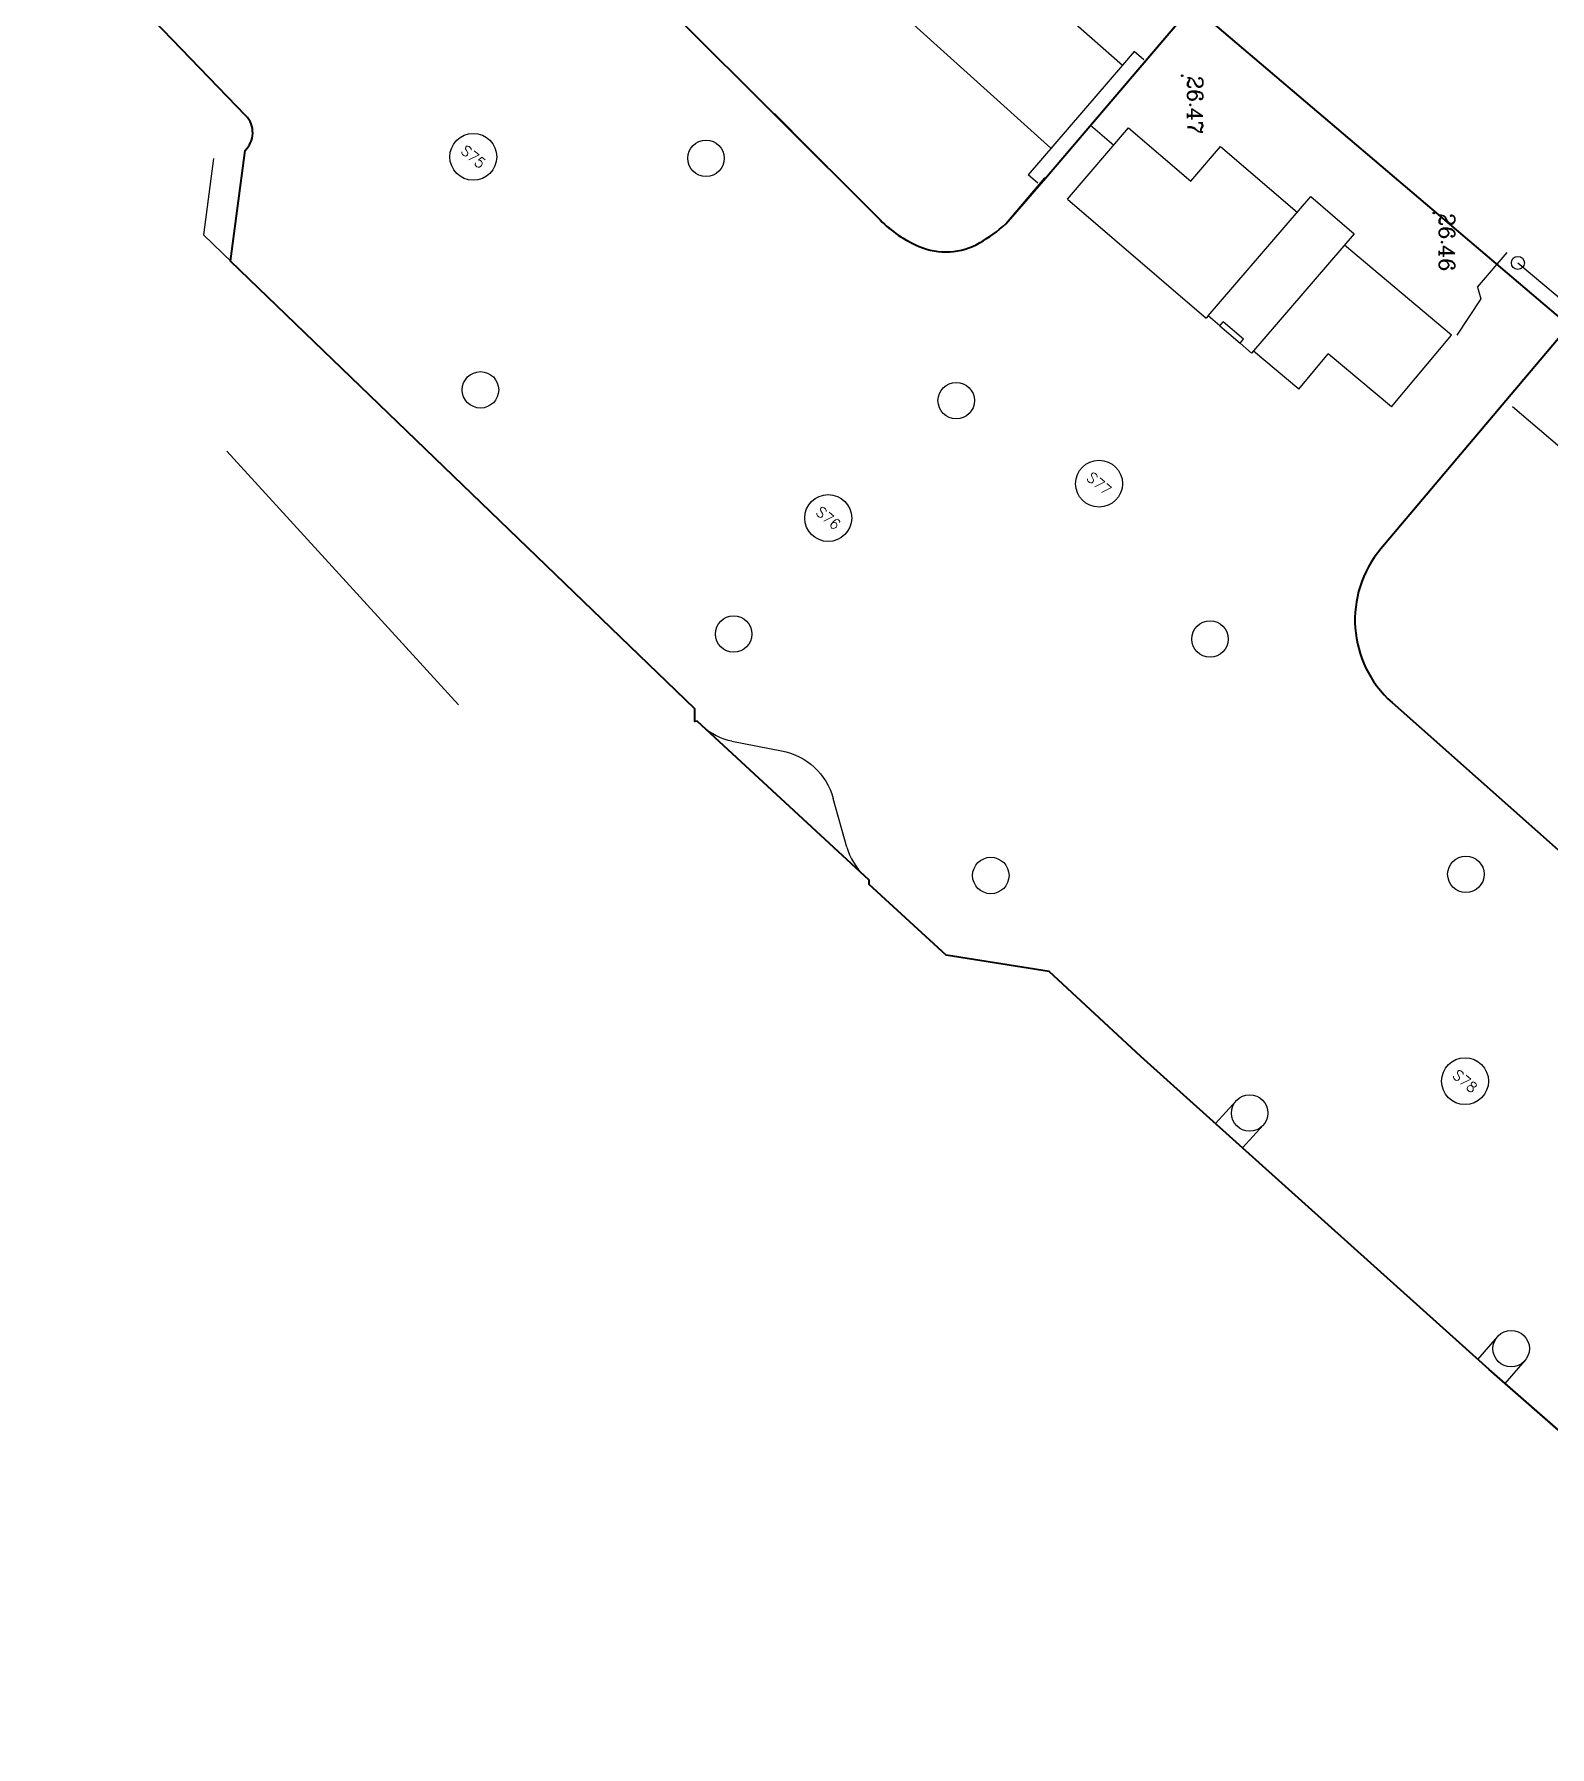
# Model space of a CAD drawing. Header units: metres. Extents: x 1653773 to 1654374, y 8182561 to 8183166.
# Drawn here: x 1653938.76 to 1653967.85, y 8182835.41 to 8182868.29 of the extents above; entities that cross this region are included whole.
import ezdxf
from ezdxf.enums import TextEntityAlignment as Align

# ---------------------------------------------------------------- set-up
doc = ezdxf.new("R2010")
doc.units = ezdxf.units.M
doc.header["$LTSCALE"] = 2
doc.header["$PDMODE"] = 32
doc.header["$PDSIZE"] = 0.03
for name, color, linetype in [('TOP4R-ALTIT-_-E', 1, 'Continuous'), ('TOP4R-BATIS-_-E', 1, 'Continuous'), ('TOP4R-BATIS-RPT-E', 8, 'Continuous'), ('TOP4R-EQUIP-_-E', 3, 'Continuous'), ('TOP4R-SCAN-TRUEVIEW-E', 7, 'Continuous')]:
    doc.layers.add(name, color=color, linetype=linetype)
doc.layers.add('TOP4R-SURFACE-_-E', color=7, linetype='Continuous', lineweight=40)
doc.styles.add('Romanc 2', font='Romanc.shx', dxfattribs={"width": 0.99, "height": 0.5})

# ---------------------------------------------------------------- blocks, each defined once
blk = doc.blocks.new('TOPM-ALTIT-_-E')
at = {"color": 0}
blk.add_point((0, 0), dxfattribs=at)

msp = doc.modelspace()

# ---------------------------------------------------------------- linework, layer by layer
at = {"layer": 'TOP4R-BATIS-_-E'}
for p, q in [((1653958.166, 8182865.527), (1653964.651, 8182873.131)), ((1653938.756, 8182870.938), (1653942.819, 8182866.725)), ((1653952.963, 8182866.763), (1653949.073, 8182870.632)), ((1653952.968, 8182866.768), (1653952.963, 8182866.763)), ((1653952.968, 8182866.768), (1653955.022, 8182864.697)), ((1653942.529, 8182863.96), (1653942.803, 8182866.06)), ((1653942.2, 8182865.907), (1653942.007, 8182864.436)), ((1653957.406, 8182864.648), (1653958.156, 8182865.536)), ((1653958.166, 8182865.527), (1653958.156, 8182865.536)), ((1653961.291, 8182862.884), (1653963.26, 8182865.175)), ((1653963.26, 8182865.175), (1653964.094, 8182864.458)), ((1653942.007, 8182864.436), (1653951.44, 8182855.339)), ((1653964.094, 8182864.458), (1653962.125, 8182862.168)), ((1653961.516, 8182862.691), (1653961.291, 8182862.884)), ((1653961.516, 8182862.691), (1653961.582, 8182862.767)), ((1653961.969, 8182862.435), (1653961.582, 8182862.767)), ((1653961.516, 8182862.691), (1653961.903, 8182862.359)), ((1653961.903, 8182862.359), (1653961.969, 8182862.435)), ((1653962.125, 8182862.168), (1653961.903, 8182862.359)), ((1653946.902, 8182855.415), (1653942.456, 8182860.283)), ((1653951.437, 8182855.085), (1653951.44, 8182855.339)), ((1653964.822, 8182855.46), (1653980.95, 8182841.145)), ((1653951.485, 8182855.102), (1653951.437, 8182855.095)), ((1653951.485, 8182855.102), (1653951.59, 8182855.005)), ((1653951.485, 8182855.102), (1653954.787, 8182852.053)), ((1653952.148, 8182854.722), (1653953.102, 8182854.536)), ((1653954.356, 8182852.683), (1653954.095, 8182853.62)), ((1653954.787, 8182852.053), (1653954.682, 8182852.149)), ((1653954.787, 8182852.053), (1653954.782, 8182851.966)), ((1653956.265, 8182850.612), (1653954.782, 8182851.966)), ((1653956.265, 8182850.612), (1653958.238, 8182850.295)), ((1653958.238, 8182850.295), (1653960, 8182848.666)), ((1653966.683, 8182842.654), (1653960, 8182848.666)), ((1653961.827, 8182847.815), (1653961.433, 8182847.377)), ((1653962.347, 8182847.346), (1653961.953, 8182846.909)), ((1653966.844, 8182843.288), (1653966.46, 8182842.848)), ((1653967.371, 8182842.827), (1653966.988, 8182842.388)), ((1653971.792, 8182838.193), (1653966.683, 8182842.654))]:
    msp.add_line(p, q, dxfattribs=at)
at = {"layer": 'TOP4R-BATIS-_-E', "flags": 128}
msp.add_lwpolyline([(1653976.591, 8182855.586), (1653968.222, 8182862.694), (1653964.609, 8182858.413)], dxfattribs=at)
msp.add_lwpolyline([(1653953.102, 8182854.536, -0.28384), (1653954.095, 8182853.62)], format="xyb", dxfattribs=at)
at = {"layer": 'TOP4R-BATIS-_-E'}
for centre in [(1653951.653, 8182865.908), (1653947.322, 8182861.463), (1653956.455, 8182861.256), (1653952.182, 8182856.775), (1653961.328, 8182856.679), (1653957.119, 8182852.14), (1653966.239, 8182852.163), (1653962.087, 8182847.58), (1653967.108, 8182843.057)]:
    msp.add_circle(centre, 0.35, dxfattribs=at)
for centre, radius, start, end in [((1653942.483, 8182866.4), 0.467, 313.2965, 43.9625), ((1653956.667, 8182866.382), 2.355, 224.7639, 246.8398), ((1653955.443, 8182866.831), 2.936, 299.8712, 311.9704), ((1653956.255, 8182865.418), 1.307, 246.8398, 299.8712), ((1653966.229, 8182857.046), 2.12, 139.8436, 228.4068), ((1653952.367, 8182855.847), 1.146, 227.2769, 258.9691), ((1653955.46, 8182852.991), 1.146, 195.5847, 227.2769)]:
    msp.add_arc(centre, radius, start, end, dxfattribs=at)
at = {"layer": 'TOP4R-BATIS-RPT-E'}
for p, q in [((1653949.893, 8182873.641), (1653958.274, 8182866.105)), ((1653958.483, 8182868.723), (1653959.645, 8182867.699)), ((1653959.645, 8182867.699), (1653957.835, 8182865.594)), ((1653959.87, 8182867.961), (1653959.645, 8182867.699)), ((1653960.059, 8182867.798), (1653959.87, 8182867.961)), ((1653958.025, 8182865.431), (1653957.835, 8182865.594)), ((1653967.136, 8182861.144), (1653986.796, 8182844.329))]:
    msp.add_line(p, q, dxfattribs=at)
at = {"layer": 'TOP4R-EQUIP-_-E'}
for p, q in [((1653958.592, 8182865.125), (1653959.765, 8182866.491)), ((1653959.034, 8182866.545), (1653959.481, 8182866.16)), ((1653959.765, 8182866.491), (1653960.956, 8182865.468)), ((1653960.956, 8182865.468), (1653961.529, 8182866.135)), ((1653961.529, 8182866.135), (1653962.999, 8182864.872)), ((1653958.592, 8182865.125), (1653961.253, 8182862.839)), ((1653965.966, 8182862.516), (1653963.907, 8182864.24)), ((1653966.465, 8182863.434), (1653967.032, 8182864.103)), ((1653967.237, 8182863.9), (1653968.236, 8182863.065)), ((1653966.465, 8182863.434), (1653966.527, 8182863.213)), ((1653966.527, 8182863.213), (1653966.065, 8182862.516)), ((1653961.291, 8182862.884), (1653961.253, 8182862.839)), ((1653964.81, 8182861.136), (1653965.966, 8182862.516)), ((1653963.03, 8182861.479), (1653962.16, 8182862.208)), ((1653963.03, 8182861.479), (1653963.595, 8182862.154)), ((1653964.81, 8182861.136), (1653963.595, 8182862.154))]:
    msp.add_line(p, q, dxfattribs=at)
msp.add_circle((1653967.237, 8182863.9), 0.125, dxfattribs=at)
at = {"layer": 'TOP4R-SCAN-TRUEVIEW-E'}
for centre in [(1653947.184, 8182865.937), (1653959.197, 8182859.662), (1653953.998, 8182859.002), (1653966.223, 8182848.191)]:
    msp.add_circle(centre, 0.45, dxfattribs=at)
at = {"layer": 'TOP4R-SURFACE-_-E', "color": 4, "flags": 128}
for points in [[(1653974.959, 8182835.414), (1653966.683, 8182842.654), (1653960, 8182848.666), (1653958.238, 8182850.295), (1653956.265, 8182850.612), (1653954.782, 8182851.966), (1653954.787, 8182852.053), (1653951.485, 8182855.102), (1653951.437, 8182855.095), (1653951.44, 8182855.339), (1653942.526, 8182863.936), (1653942.803, 8182866.06, 0.417622), (1653942.819, 8182866.725), (1653938.756, 8182870.938)], [(1653949.073, 8182870.632), (1653954.995, 8182864.724, 0.096623), (1653955.741, 8182864.217, 0.235614), (1653956.905, 8182864.285, 0.052842), (1653957.406, 8182864.648), (1653958.166, 8182865.527), (1653960.989, 8182868.837), (1653968.222, 8182862.694), (1653964.609, 8182858.413, 0.406888), (1653964.822, 8182855.46), (1653980.368, 8182841.662)]]:
    msp.add_lwpolyline(points, format="xyb", dxfattribs=at)
at = {"layer": 'TOP4R-SURFACE-_-E', "color": 5, "flags": 128}
msp.add_lwpolyline([(1653960.989, 8182868.837), (1653968.222, 8182862.694)], dxfattribs=at)

# ---------------------------------------------------------------- block references
at = {"layer": 'TOP4R-ALTIT-_-E'}
ref = msp.add_blockref('TOPM-ALTIT-_-E', (1653960.792, 8182867.493), dxfattribs=at)
ref.add_attrib('ALT', '26.47', (1653960.892, 8182867.493), dxfattribs={"height": 0.3, "rotation": 270, "style": 'Romanc 2', "width": 0.99})
ref = msp.add_blockref('TOPM-ALTIT-_-E', (1653965.624, 8182864.858), dxfattribs=at)
ref.add_attrib('ALT', '26.46', (1653965.724, 8182864.858), dxfattribs={"height": 0.3, "rotation": 270, "style": 'Romanc 2', "width": 0.99})

# ---------------------------------------------------------------- texts
at = {"layer": 'TOP4R-SCAN-TRUEVIEW-E', "style": 'Romanc 2', "width": 0.99}
for s, p in [('S75', (1653947.184, 8182865.937)), ('S77', (1653959.197, 8182859.662)), ('S76', (1653953.998, 8182859.002)), ('S78', (1653966.223, 8182848.191))]:
    msp.add_text(s, height=0.2, rotation=319.6963, dxfattribs=at).set_placement(p, align=Align.MIDDLE_CENTER)

doc.saveas('drawing.dxf')
